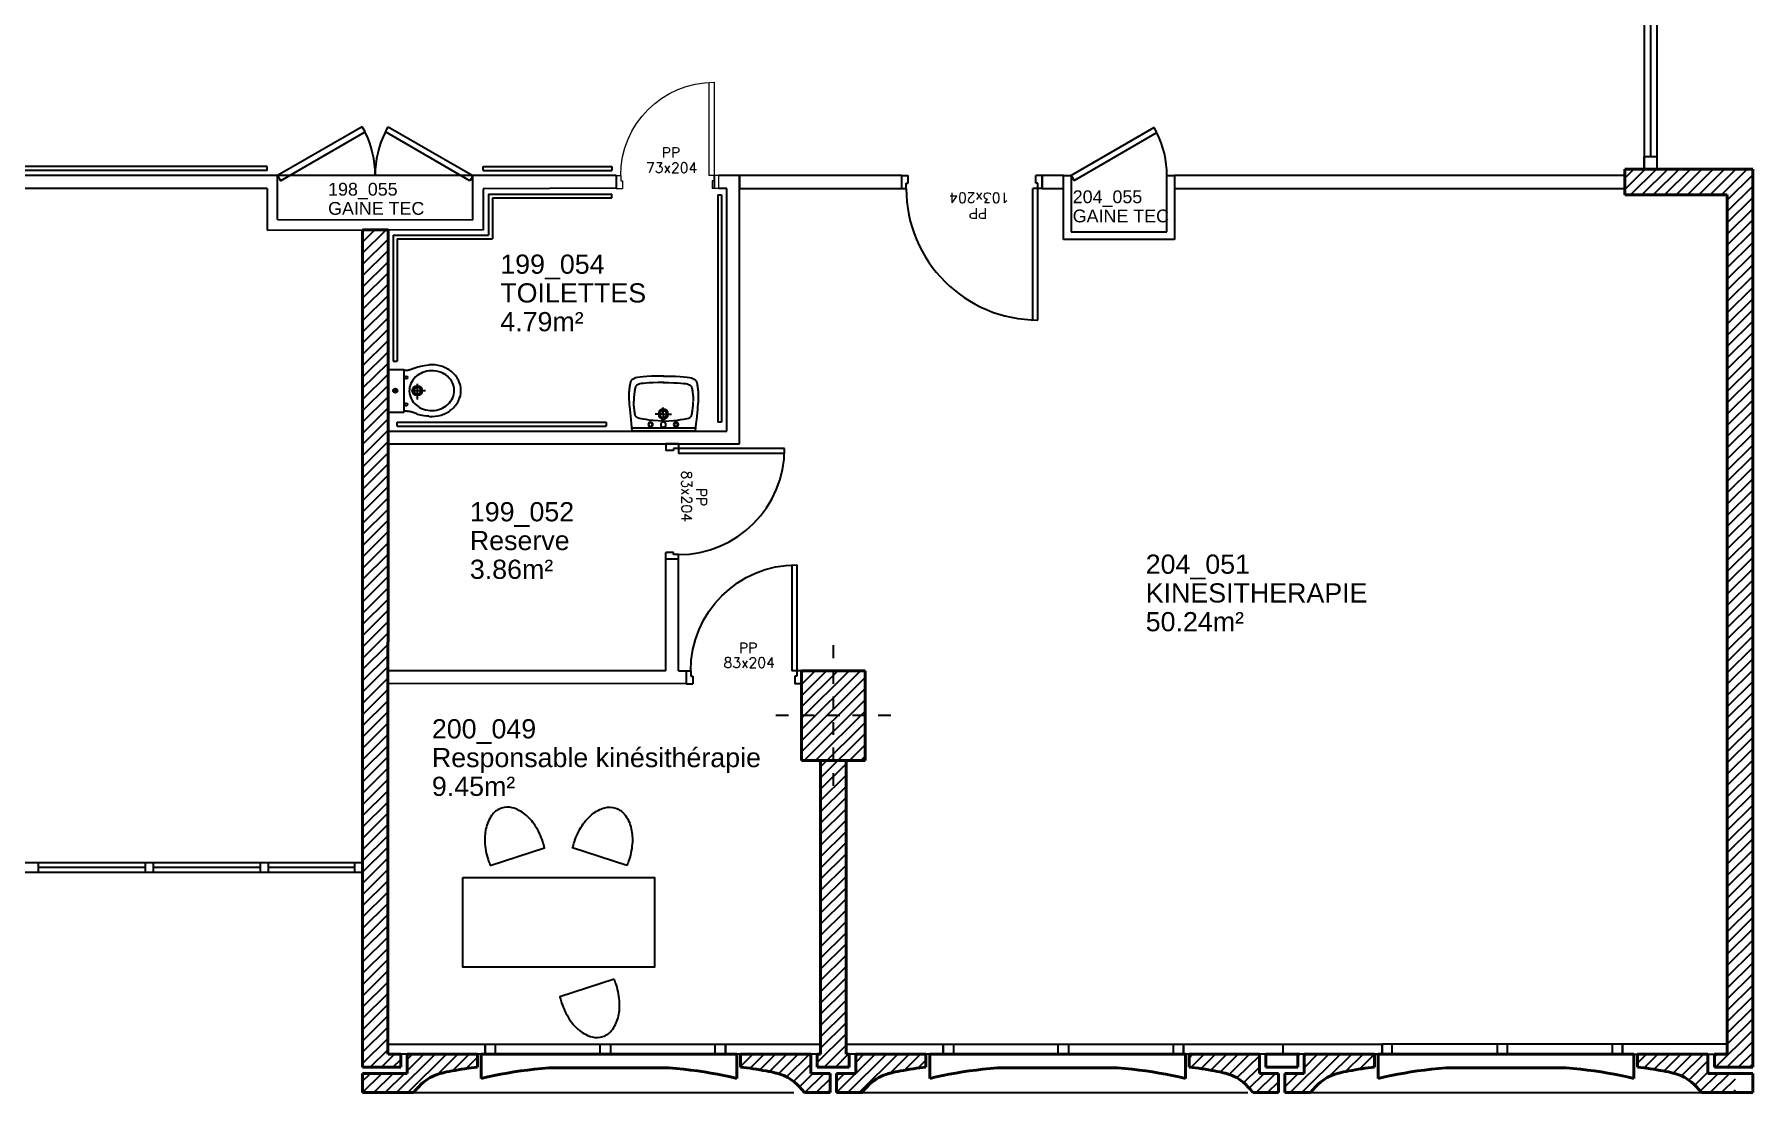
# Model space of a CAD drawing. Header units: metres. Extents: x -8 to 211, y -5 to 120.
# Drawn here: x 195.24 to 208.68, y 47.6 to 55.88 of the extents above; entities that cross this region are included whole.
import ezdxf
from ezdxf.enums import TextEntityAlignment as Align

# ---------------------------------------------------------------- set-up
doc = ezdxf.new("R2010")
doc.units = ezdxf.units.M
doc.header["$LTSCALE"] = 0.8
doc.header["$MEASUREMENT"] = 0
doc.linetypes.add('CACHÉ', pattern=[0.25, 0.125, -0.125])
doc.linetypes.add('CONTINU', pattern=[0])
doc.layers.get('0').update_dxf_attribs({"linetype": 'CONTINUOUS'})
for name, color, linetype in [('001axes', 7, 'CONTINUOUS'), ('99 Légende', 7, 'CONTINUOUS'), ('A-EQTE-SANITAIRE', 5, 'CONTINUOUS'), ('A_AGENC', 204, 'CONTINUOUS'), ('A_CHASS', 4, 'CONTINUOUS'), ('A_EQMP', 142, 'CONTINUOUS'), ('A_Etiqu_Gaine', 7, 'CONTINUOUS'), ('A_Etiqu_Gaine_ancien', 7, 'CONTINUOUS'), ('A_Etiqu_Gaine_code', 7, 'CONTINUOUS'), ('A_Etiqu_Local', 7, 'CONTINUOUS'), ('A_HACH_STRUC', 7, 'CONTINUOUS'), ('A_MURS_CLOI', 7, 'CONTINUOUS'), ('ARchi-isolation', 40, 'CONTINUOUS'), ('EQuipement-main courante', 181, 'CONTINUOUS'), ('VPMOB', 8, 'CONTINU')]:
    doc.layers.add(name, color=color, linetype=linetype)
for name, color, linetype, lineweight in [('A_MURS_STRU', 7, 'CONTINUOUS', 40), ('A_PORTE', 7, 'CONTINU', 0), ('A_SANI', 5, 'CONTINU', 0)]:
    doc.layers.add(name, color=color, linetype=linetype, lineweight=lineweight)
doc.styles.add('Attribut', font='arial.ttf')
doc.styles.add('ROMANS8', font='romans8', dxfattribs={"height": 10})
pattern_1 = [(44.7696, (201.24117, 47.799665), (-0.0440161, 0.04437154), [])]

# ---------------------------------------------------------------- blocks, each defined once
blk = doc.blocks.new('VPBUR')
at = {"layer": 'VPMOB', "color": 142}
blk.add_lwpolyline([(-0.35, -1.5), (-0.35, 0), (0.35, 0), (0.35, -1.5)], close=True, dxfattribs=at)
for points in [[(-0.445, -0.216), (-0.582, -0.64, -0.023076), (-0.63, -0.626, -0.065152), (-0.758, -0.566, -0.077931), (-0.845, -0.487, -0.107177), (-0.896, -0.388, -0.14408), (-0.894, -0.304, -0.14408), (-0.846, -0.235, -0.107177), (-0.747, -0.185, -0.077931), (-0.63, -0.173, -0.065152), (-0.491, -0.198, -0.023076)], [(0.445, -0.316), (0.582, -0.74, 0.023076), (0.63, -0.726, 0.065152), (0.758, -0.666, 0.077931), (0.845, -0.587, 0.107177), (0.896, -0.488, 0.14408), (0.894, -0.404, 0.14408), (0.846, -0.335, 0.107177), (0.747, -0.285, 0.077931), (0.63, -0.273, 0.065152), (0.491, -0.298, 0.023076)], [(-0.445, -1.284), (-0.582, -0.86, 0.023076), (-0.63, -0.874, 0.065152), (-0.758, -0.934, 0.077931), (-0.845, -1.013, 0.107177), (-0.896, -1.112, 0.14408), (-0.894, -1.196, 0.14408), (-0.846, -1.265, 0.107177), (-0.747, -1.315, 0.077931), (-0.63, -1.327, 0.065152), (-0.491, -1.302, 0.023076)]]:
    blk.add_lwpolyline(points, format="xyb", close=True, dxfattribs=at)
blk = doc.blocks.new('A_Etiqu_Local')
at = {"style": 'Attribut', "flags": 1}
for tag, p in [('CODE_HOPITAL', (-0.446, 1.632)), ('CODE_SITE', (-0.446, 1.407)), ('CODE_BATIMENT', (-0.446, 1.182)), ('CODE_SECTEUR', (-0.446, 0.957)), ('CODE_ETAGE', (-0.446, 0.732)), ('NOM_NORMALISE', (-0.446, -0.843)), ('SECTEUR_ACTIVITE', (-0.446, -1.068)), ('SOUS_SECTEUR_ACTIVITE', (-0.446, -1.293)), ('VOLUME', (-0.446, -1.518)), ('SERVICE', (-0.446, -1.743)), ('CODE_UG', (-0.446, -1.968)), ('CODE_UA', (-0.446, -2.193)), ('CODE_POLE', (-0.446, -2.418)), ('OCCUPANT_EXTERNE', (-0.446, -2.643)), ('DISPONIBILITE', (-0.446, -2.868)), ('ACCES_HANDICAPES', (-0.446, -3.093)), ('NATURE_SOL', (-0.446, -3.318)), ('RISQUE_LABORATOIRE', (-0.446, -3.543)), ('AMIANTE', (-0.446, -3.768))]:
    blk.add_attdef(tag, p, '', height=0.15, dxfattribs=at)
at = {"layer": 'A_Etiqu_Local', "style": 'Attribut'}
for tag, p in [('CODE_PIECE', (-0.446, 0.282)), ('NOM_USAGE', (-0.446, 0.057)), ('SURFACE', (-0.446, -0.168))]:
    blk.add_attdef(tag, p, '', height=0.15, dxfattribs=at)
blk = doc.blocks.new('A_Etiqu_Gaine')
at = {"style": 'Attribut', "flags": 1}
for tag, p in [('CODE_HOPITAL', (-0.432, 0.865)), ('CODE_SITE', (-0.432, 0.715)), ('CODE_BATIMENT', (-0.432, 0.565)), ('CODE_SECTEUR', (-0.432, 0.415)), ('CODE_ETAGE', (-0.432, 0.265)), ('NOM_NORMALISE', (-0.432, -0.335)), ('SECTEUR_ACTIVITE', (-0.432, -0.485)), ('SOUS_SECTEUR_ACTIVITE', (-0.432, -0.635)), ('SURFACE', (-0.432, -0.785)), ('CODE_UG', (-0.432, -0.935)), ('CODE_POLE', (-0.432, -1.085)), ('AMIANTE', (-0.432, -1.235))]:
    blk.add_attdef(tag, p, '', height=0.1, dxfattribs=at)
at = {"layer": 'A_Etiqu_Gaine', "style": 'Attribut'}
blk.add_attdef('NOM_USAGE', (-0.432, -0.185), '', height=0.1, dxfattribs=at)
at = {"layer": 'A_Etiqu_Gaine_ancien', "style": 'Attribut'}
blk.add_attdef('CODE_PIECE_ANCIEN', (-0.432, 0.115), '', height=0.1, dxfattribs=at)
at = {"layer": 'A_Etiqu_Gaine_code', "style": 'Attribut'}
blk.add_attdef('CODE_PIECE', (-0.432, -0.035), '', height=0.1, dxfattribs=at)
blk = doc.blocks.new('BROCA1-G228')
at = {"layer": 'A-EQTE-SANITAIRE', "linetype": 'Continuous'}
for points in [[(35.152222, 17.128738), (35.108263, 17.131705), (35.071031, 17.134634), (35.039914, 17.137544), (35.014302, 17.140455), (34.993583, 17.143386), (34.977148, 17.146356), (34.964384, 17.149384), (34.954681, 17.152488), (34.947428, 17.155689), (34.942015, 17.159006), (34.942015, 17.159006), (34.939814, 17.160717), (34.937891, 17.162489), (34.936214, 17.164348), (34.934752, 17.166321), (34.933476, 17.168435), (34.932355, 17.170717), (34.931358, 17.173193), (34.930455, 17.175891), (34.929616, 17.178837), (34.92881, 17.182058), (34.92881, 17.182058), (34.927219, 17.18937), (34.925665, 17.197724), (34.92417, 17.206957), (34.922762, 17.216903), (34.921464, 17.227398), (34.920302, 17.238277), (34.9193, 17.249375), (34.918485, 17.260529), (34.91788, 17.271572), (34.917511, 17.282341)], [(35.148865, 17.128738), (35.192827, 17.131705), (35.230062, 17.134634), (35.26118, 17.137544), (35.286793, 17.140455), (35.307511, 17.143386), (35.323947, 17.146356), (35.33671, 17.149384), (35.346412, 17.152488), (35.353664, 17.155689), (35.359078, 17.159006), (35.359078, 17.159006), (35.361278, 17.160717), (35.363202, 17.162489), (35.364879, 17.164348), (35.366341, 17.166321), (35.367618, 17.168435), (35.36874, 17.170717), (35.369738, 17.173193), (35.370641, 17.175891), (35.371481, 17.178837), (35.372288, 17.182058), (35.372288, 17.182058), (35.373879, 17.189372), (35.375435, 17.197741), (35.376931, 17.207015), (35.378342, 17.217042), (35.379643, 17.22767), (35.38081, 17.238748), (35.381817, 17.250124), (35.38264, 17.261646), (35.383255, 17.273163), (35.383636, 17.284523)]]:
    blk.add_lwpolyline(points, dxfattribs=at)
blk = doc.blocks.new('BROCA1-G229')
at = {"layer": 'A-EQTE-SANITAIRE', "linetype": 'Continuous'}
for points in [[(35.152222, 17.430771), (35.108263, 17.430378), (35.071031, 17.42951), (35.039914, 17.428205), (35.014302, 17.426499), (34.993583, 17.424432), (34.977148, 17.422041), (34.964384, 17.419364), (34.954681, 17.416439), (34.947428, 17.413304), (34.942015, 17.409998), (34.942015, 17.409998), (34.939814, 17.408286), (34.937891, 17.406515), (34.936214, 17.404656), (34.934752, 17.402683), (34.933476, 17.400569), (34.932355, 17.398288), (34.931358, 17.395811), (34.930455, 17.393114), (34.929616, 17.390168), (34.92881, 17.386947), (34.92881, 17.386947), (34.927219, 17.379635), (34.925665, 17.371281), (34.92417, 17.362048), (34.922762, 17.352101), (34.921464, 17.341605), (34.920302, 17.330725), (34.9193, 17.319626), (34.918485, 17.308472), (34.91788, 17.297428), (34.917511, 17.286659)], [(35.148865, 17.430771), (35.192827, 17.430378), (35.230062, 17.42951), (35.26118, 17.428205), (35.286793, 17.426499), (35.307511, 17.424432), (35.323947, 17.422041), (35.33671, 17.419364), (35.346412, 17.416439), (35.353664, 17.413304), (35.359078, 17.409998), (35.359078, 17.409998), (35.361278, 17.408286), (35.363202, 17.406515), (35.364879, 17.404656), (35.366341, 17.402683), (35.367618, 17.400569), (35.36874, 17.398288), (35.369738, 17.395811), (35.370641, 17.393114), (35.371481, 17.390168), (35.372288, 17.386947), (35.372288, 17.386947), (35.373879, 17.379633), (35.375435, 17.371263), (35.376931, 17.361989), (35.378342, 17.351961), (35.379643, 17.341332), (35.38081, 17.330254), (35.381817, 17.318878), (35.38264, 17.307355), (35.383255, 17.295838), (35.383636, 17.284477)]]:
    blk.add_lwpolyline(points, dxfattribs=at)
blk = doc.blocks.new('BROCA1-G227')
at = {"layer": '99 Légende'}
for name in ['BROCA1-G229', 'BROCA1-G228']:
    blk.add_blockref(name, (0, 0), dxfattribs=at)
blk = doc.blocks.new('BROCA1-G226')
at = {"layer": 'A-EQTE-SANITAIRE', "linetype": 'Continuous'}
for p, q in [((35.151993, 17.183441), (35.151993, 17.234497)), ((34.902359, 17.074799), (35.397675, 17.074799)), ((35.151993, 17.183441), (35.08876, 17.183441)), ((35.151993, 17.183441), (35.21521, 17.183441)), ((35.151993, 17.183441), (35.151993, 17.132385)), ((34.902359, 17.049896), (35.397675, 17.049896))]:
    blk.add_line(p, q, dxfattribs=at)
for points in [[(35.151993, 17.481613), (35.100569, 17.480851), (35.057009, 17.479579), (35.020591, 17.477819), (34.990594, 17.475594), (34.966296, 17.472929), (34.946977, 17.469846), (34.931916, 17.466368), (34.920391, 17.462518), (34.911682, 17.45832), (34.905067, 17.453796), (34.905067, 17.453796), (34.902329, 17.451413), (34.899903, 17.448914), (34.897757, 17.446259), (34.89586, 17.443409), (34.89418, 17.440324), (34.892686, 17.436963), (34.891346, 17.433287), (34.890128, 17.429255), (34.889002, 17.424828), (34.887936, 17.419966), (34.887936, 17.419966), (34.886903, 17.414648), (34.885905, 17.408931), (34.884944, 17.402891), (34.884028, 17.396604), (34.88316, 17.390145), (34.882346, 17.383592), (34.881592, 17.377019), (34.880902, 17.370503), (34.880281, 17.364121), (34.879736, 17.357948), (34.879736, 17.357948), (34.87927, 17.352032), (34.878887, 17.346314), (34.878589, 17.340705), (34.878379, 17.335117), (34.87826, 17.329462), (34.878235, 17.323653), (34.878306, 17.317601), (34.878476, 17.311219), (34.878747, 17.304418), (34.879123, 17.297111), (34.879123, 17.297111), (34.880189, 17.280765), (34.881642, 17.262183), (34.883442, 17.241504), (34.88555, 17.218871), (34.887923, 17.194423), (34.890521, 17.168301), (34.893305, 17.140647), (34.896233, 17.111601), (34.899264, 17.081303), (34.902359, 17.049896)], [(35.148056, 17.481613), (35.199475, 17.480851), (35.243032, 17.479579), (35.279448, 17.477819), (35.309444, 17.475594), (35.33374, 17.472929), (35.353058, 17.469846), (35.36812, 17.466368), (35.379645, 17.462518), (35.388355, 17.45832), (35.394972, 17.453796), (35.394972, 17.453796), (35.397711, 17.451413), (35.400138, 17.448914), (35.402284, 17.446259), (35.404182, 17.443409), (35.405863, 17.440324), (35.407358, 17.436963), (35.408698, 17.433287), (35.409916, 17.429255), (35.411042, 17.424828), (35.412109, 17.419966), (35.412109, 17.419966), (35.413141, 17.414648), (35.414139, 17.408931), (35.415099, 17.402891), (35.416014, 17.396604), (35.416881, 17.390145), (35.417694, 17.383592), (35.418447, 17.377019), (35.419136, 17.370503), (35.419755, 17.364121), (35.4203, 17.357948), (35.4203, 17.357948), (35.420765, 17.352032), (35.421148, 17.346314), (35.421446, 17.340705), (35.421655, 17.335117), (35.421774, 17.329462), (35.421799, 17.323653), (35.421728, 17.317601), (35.421558, 17.311219), (35.421286, 17.304418), (35.42091, 17.297111), (35.42091, 17.297111), (35.419845, 17.280765), (35.418392, 17.262183), (35.416591, 17.241504), (35.414484, 17.218871), (35.412111, 17.194423), (35.409512, 17.168301), (35.406729, 17.140647), (35.403801, 17.111601), (35.400769, 17.081303), (35.397675, 17.049896)]]:
    blk.add_lwpolyline(points, dxfattribs=at)
for centre, radius in [((35.151993, 17.183441), 0.038702), ((35.151993, 17.183441), 0.027388), ((35.05249, 17.101959), 0.018922), ((35.05249, 17.101959), 0.014404), ((35.151993, 17.101959), 0.020417), ((35.25148, 17.101959), 0.018922), ((35.25148, 17.101959), 0.014404)]:
    blk.add_circle(centre, radius, dxfattribs=at)
at = {"layer": 'A-EQTE-SANITAIRE'}
blk.add_blockref('BROCA1-G227', (0, 0), dxfattribs=at)
blk = doc.blocks.new('BROCA1-G137')
at = {"layer": 'A-EQTE-SANITAIRE', "linetype": 'Continuous'}
for p, q in [((26.509068, 5.050511), (26.631138, 5.050511)), ((26.577427, 5.099339), (26.577427, 4.987034))]:
    blk.add_line(p, q, dxfattribs=at)
blk.add_lwpolyline([(26.406528, 5.155491), (26.406528, 5.280003), (26.743443, 5.280003), (26.743443, 5.155491)], close=True, dxfattribs=at)
for points in [[(26.377232, 4.960179), (26.378927, 4.979542), (26.381029, 4.996728), (26.383457, 5.011902), (26.386129, 5.025231), (26.388964, 5.03688), (26.39188, 5.047015), (26.394796, 5.055802), (26.397631, 5.063408), (26.400303, 5.069998), (26.402731, 5.075739), (26.402731, 5.075739), (26.40383, 5.078343), (26.404853, 5.080798), (26.405803, 5.083128), (26.406685, 5.085355), (26.407503, 5.087501), (26.408263, 5.089589), (26.408968, 5.091642), (26.409623, 5.093681), (26.410233, 5.095731), (26.410801, 5.097813), (26.410801, 5.097813), (26.411332, 5.099945), (26.411828, 5.102123), (26.41229, 5.10434), (26.412718, 5.106586), (26.413115, 5.108855), (26.413482, 5.111136), (26.413819, 5.113422), (26.414128, 5.115705), (26.41441, 5.117976), (26.414666, 5.120227), (26.414666, 5.120227), (26.415108, 5.124644), (26.415461, 5.12894), (26.415736, 5.133105), (26.415943, 5.137132), (26.416091, 5.141012), (26.41619, 5.144738), (26.41625, 5.148301), (26.416281, 5.151694), (26.416292, 5.154907), (26.416294, 5.157933)], [(26.777622, 4.960179), (26.774696, 4.979542), (26.771789, 4.996728), (26.768921, 5.011902), (26.766112, 5.025231), (26.763381, 5.03688), (26.760747, 5.047015), (26.758231, 5.055802), (26.755851, 5.063408), (26.753628, 5.069998), (26.751581, 5.075739), (26.751581, 5.075739), (26.750628, 5.078343), (26.749719, 5.080798), (26.748849, 5.083128), (26.748013, 5.085355), (26.747206, 5.087501), (26.746424, 5.089589), (26.745662, 5.091642), (26.744914, 5.093681), (26.744176, 5.095731), (26.743443, 5.097813), (26.743443, 5.097813), (26.742711, 5.099945), (26.741984, 5.102123), (26.741267, 5.10434), (26.740565, 5.106586), (26.739882, 5.108855), (26.739224, 5.111136), (26.738595, 5.113422), (26.738, 5.115705), (26.737444, 5.117976), (26.736932, 5.120227), (26.736932, 5.120227), (26.73605, 5.124642), (26.735344, 5.12892), (26.734793, 5.133039), (26.73438, 5.136976), (26.734084, 5.140707), (26.733885, 5.144211), (26.733765, 5.147464), (26.733703, 5.150444), (26.73368, 5.153127), (26.733677, 5.155491)]]:
    blk.add_lwpolyline(points, dxfattribs=at)
blk.add_lwpolyline([(26.581065, 4.762438, 0.110065), (26.639231, 4.776669, 0.102556), (26.68978, 4.816192, 0.093461), (26.722003, 4.872939, 0.087911), (26.73268, 4.94142, 0.087911), (26.719178, 5.0094, 0.093461), (26.684635, 5.064765, 0.102556), (26.632495, 5.102162, 0.110065), (26.573789, 5.113974, 0.110065), (26.515622, 5.099743, 0.102556), (26.465074, 5.060221, 0.093461), (26.432851, 5.003474, 0.087911), (26.422173, 4.934993, 0.087911), (26.435675, 4.867013, 0.093461), (26.470218, 4.811647, 0.102556), (26.522359, 4.77425, 0.110065)], format="xyb", close=True, dxfattribs=at)
blk.add_lwpolyline([(26.376325, 4.959484, 0.092603), (26.3865, 4.864555, 0.097518), (26.428877, 4.784313, 0.107322), (26.498291, 4.728563, 0.116228), (26.578466, 4.70967, 0.11669), (26.65855, 4.728618, 0.108258), (26.727376, 4.784313, 0.098236), (26.768983, 4.864439, 0.092772), (26.778336, 4.959483, 0.094013)], format="xyb", dxfattribs=at)
for centre, radius in [((26.470005, 5.138402), 0.010462), ((26.577427, 5.223851), 0.01664), ((26.577427, 5.223851), 0.016619), ((26.577427, 5.223851), 0.009631), ((26.577427, 5.223851), 0.000007), ((26.679966, 5.138402), 0.010462), ((26.577427, 5.050511), 0.038283), ((26.577427, 5.050511), 0.027569)]:
    blk.add_circle(centre, radius, dxfattribs=at)
blk = doc.blocks.new('P70-bt10')
for p, q in [((0.035, 0.83), (0.035, 0.1)), ((0.075, 0.829), (0.075, 0.1)), ((0, 0.1), (0, 0)), ((0, 0.1), (0.035, 0.1)), ((0, 0), (0.05, 0)), ((0.035, 0.1), (0.075, 0.1)), ((0.035, 0.1), (0.035, 0.06)), ((0.035, 0.06), (0.05, 0.06)), ((0.05, 0.06), (0.05, 0)), ((0.75, 0.06), (0.75, 0)), ((0.765, 0.06), (0.75, 0.06)), ((0.8, 0), (0.75, 0)), ((0.8, 0.1), (0.765, 0.1)), ((0.765, 0.1), (0.765, 0.06)), ((0.8, 0.1), (0.8, 0))]:
    blk.add_line(p, q)
blk.add_arc((0.035, 0.1), 0.73, 0, 90)
at = {"style": 'ROMANS8'}
for tag, p in [('DEF', (0.372, 0.239)), ('DIM', (0.367, 0.122))]:
    blk.add_attdef(tag, text='', height=0.08, dxfattribs=at).set_placement(p, align=Align.CENTER)
blk = doc.blocks.new('P80-bt10')
for p, q in [((0.035, 0.93), (0.035, 0.1)), ((0.075, 0.929), (0.075, 0.1)), ((0, 0.1), (0, 0)), ((0, 0.1), (0.035, 0.1)), ((0, 0), (0.05, 0)), ((0.035, 0.1), (0.075, 0.1)), ((0.035, 0.1), (0.035, 0.06)), ((0.035, 0.06), (0.05, 0.06)), ((0.05, 0.06), (0.05, 0)), ((0.865, 0.06), (0.85, 0.06)), ((0.85, 0.06), (0.85, 0)), ((0.9, 0), (0.85, 0)), ((0.865, 0.1), (0.865, 0.06)), ((0.9, 0.1), (0.865, 0.1)), ((0.9, 0.1), (0.9, 0))]:
    blk.add_line(p, q)
blk.add_arc((0.035, 0.1), 0.83, 0, 90)
at = {"style": 'ROMANS8'}
for tag, p in [('DEF', (0.416, 0.239)), ('DIM', (0.409, 0.124))]:
    blk.add_attdef(tag, text='', height=0.08, dxfattribs=at).set_placement(p, align=Align.CENTER)
blk = doc.blocks.new('P80bt10')
for p, q in [((0.035, 0.93), (0.035, 0.1)), ((0.075, 0.929), (0.075, 0.1)), ((0, 0.1), (0, 0)), ((0, 0.1), (0.035, 0.1)), ((0, 0), (0.05, 0)), ((0.035, 0.1), (0.075, 0.1)), ((0.035, 0.1), (0.035, 0.06)), ((0.035, 0.06), (0.05, 0.06)), ((0.05, 0.06), (0.05, 0)), ((0.865, 0.06), (0.85, 0.06)), ((0.85, 0.06), (0.85, 0)), ((0.9, 0), (0.85, 0)), ((0.865, 0.1), (0.865, 0.06)), ((0.9, 0.1), (0.865, 0.1)), ((0.9, 0.1), (0.9, 0))]:
    blk.add_line(p, q)
blk.add_arc((0.035, 0.1), 0.83, 0, 90)
at = {"style": 'ROMANS8'}
for tag, p in [('DEF', (0.416, 0.239)), ('DIM', (0.409, 0.124))]:
    blk.add_attdef(tag, text='', height=0.08, dxfattribs=at).set_placement(p, align=Align.CENTER)
blk = doc.blocks.new('BATI-10')
for p, q in [((0, 0.1), (0, 0)), ((0, 0.1), (0.035, 0.1)), ((0, 0), (0.05, 0)), ((0.035, 0.1), (0.035, 0.06)), ((0.035, 0.06), (0.05, 0.06)), ((0.05, 0.06), (0.05, 0))]:
    blk.add_line(p, q)
blk = doc.blocks.new('P100-bt10')
for p, q in [((0.035, 1.13), (0.035, 0.1)), ((0.075, 1.129), (0.075, 0.1)), ((0.035, 0.1), (0.075, 0.1))]:
    blk.add_line(p, q)
blk.add_arc((0.035, 0.1), 1.03, 0, 90)
blk.add_blockref('BATI-10', (0, 0))
at = {"xscale": -1}
blk.add_blockref('BATI-10', (1.1, 0), dxfattribs=at)
at = {"style": 'ROMANS8'}
for tag, p in [('DEF', (0.502, 0.256)), ('DIM', (0.493, 0.134))]:
    blk.add_attdef(tag, text='', height=0.08, dxfattribs=at).set_placement(p, align=Align.CENTER)

msp = doc.modelspace()

# ---------------------------------------------------------------- hatches: boundary and pattern name
at = {"layer": 'A_HACH_STRUC'}
h = msp.add_hatch(dxfattribs=at)
h.set_pattern_fill('ANSI31', color=8, scale=0.5, angle=359.7696, style=0)
h.set_pattern_definition([(44.7696, (207.68221, 47.799665), (-0.0440161, 0.04437154), [])])
h.paths.add_polyline_path([(208.683, 54.824), (207.757, 54.824), (207.682, 54.824), (207.682, 54.624), (208.483, 54.624), (208.483, 47.9), (208.383, 47.9), (208.383, 47.8), (208.483, 47.8), (208.683, 47.8)])
h = msp.add_hatch(dxfattribs=at)
h.set_pattern_fill('ANSI31', color=8, scale=0.5, angle=359.7696, style=0)
h.set_pattern_definition(pattern_1)
h.paths.add_polyline_path([(198.008, 54.349), (197.808, 54.349), (197.808, 47.8), (197.883, 47.8), (198.008, 47.8), (198.107, 47.8), (198.107, 47.9), (198.006, 47.9)])
h = msp.add_hatch(dxfattribs=at)
h.set_pattern_fill('ANSI31', color=8, scale=0.5, angle=359.7696, style=0)
h.set_pattern_definition(pattern_1)
h.paths.add_polyline_path([(201.741, 50.899), (201.241, 50.899), (201.241, 50.199), (201.741, 50.199)])
h.paths.add_polyline_path([(201.591, 50.199), (201.391, 50.199), (201.391, 47.9), (201.366, 47.9), (201.366, 47.8), (201.616, 47.8), (201.616, 47.9), (201.591, 47.9), (201.591, 47.98)])
h = msp.add_hatch(dxfattribs=at)
h.set_pattern_fill('ANSI31', color=8, scale=0.5, angle=359.7696, style=0)
h.set_pattern_definition([(44.7696, (197.807586, 47.59966), (-0.0440161, 0.0443715), [])])
h.paths.add_polyline_path([(198.708, 47.9), (198.157, 47.9), (198.157, 47.75), (197.808, 47.75), (197.808, 47.6), (198.208, 47.6), (198.228, 47.625), (198.248, 47.646), (198.267, 47.665), (198.286, 47.681), (198.304, 47.695), (198.321, 47.707), (198.338, 47.717), (198.355, 47.726), (198.371, 47.733), (198.386, 47.739), (198.393, 47.742), (198.401, 47.744), (198.408, 47.747), (198.416, 47.749), (198.424, 47.751), (198.431, 47.753), (198.44, 47.755), (198.448, 47.757), (198.457, 47.76), (198.466, 47.762), (198.487, 47.766), (198.509, 47.77), (198.532, 47.774), (198.557, 47.778), (198.582, 47.783), (198.608, 47.787), (198.634, 47.79), (198.659, 47.794), (198.684, 47.797), (198.708, 47.8)])
h.paths.add_polyline_path([(201.316, 47.9), (200.766, 47.9), (200.766, 47.8), (200.79, 47.797), (200.814, 47.794), (200.84, 47.79), (200.865, 47.787), (200.891, 47.783), (200.917, 47.778), (200.941, 47.774), (200.965, 47.77), (200.987, 47.766), (201.007, 47.762), (201.017, 47.76), (201.026, 47.757), (201.034, 47.755), (201.042, 47.753), (201.05, 47.751), (201.058, 47.749), (201.065, 47.747), (201.073, 47.744), (201.08, 47.742), (201.088, 47.739), (201.103, 47.733), (201.119, 47.726), (201.135, 47.717), (201.152, 47.707), (201.17, 47.695), (201.188, 47.681), (201.207, 47.665), (201.226, 47.646), (201.246, 47.625), (201.266, 47.6), (201.466, 47.6), (201.466, 47.75), (201.316, 47.75)])
h = msp.add_hatch(dxfattribs=at)
h.set_pattern_fill('ANSI31', color=8, scale=0.5, angle=359.7696, style=0)
h.set_pattern_definition([(44.7696, (201.516006, 47.59966), (-0.0440161, 0.04437154), [])])
h.paths.add_polyline_path([(202.216, 47.9), (201.666, 47.9), (201.666, 47.75), (201.516, 47.75), (201.516, 47.6), (201.716, 47.6), (201.736, 47.625), (201.756, 47.646), (201.775, 47.665), (201.794, 47.681), (201.812, 47.695), (201.83, 47.707), (201.847, 47.717), (201.863, 47.726), (201.879, 47.733), (201.894, 47.739), (201.902, 47.742), (201.909, 47.744), (201.917, 47.747), (201.924, 47.749), (201.932, 47.751), (201.94, 47.753), (201.948, 47.755), (201.956, 47.757), (201.965, 47.76), (201.975, 47.762), (201.995, 47.766), (202.017, 47.77), (202.041, 47.774), (202.065, 47.778), (202.091, 47.783), (202.117, 47.787), (202.142, 47.79), (202.168, 47.794), (202.192, 47.797), (202.216, 47.8)])
h.paths.add_polyline_path([(204.824, 47.9), (204.274, 47.9), (204.274, 47.8), (204.298, 47.797), (204.322, 47.794), (204.348, 47.79), (204.374, 47.787), (204.399, 47.783), (204.425, 47.778), (204.449, 47.774), (204.473, 47.77), (204.495, 47.766), (204.516, 47.762), (204.525, 47.76), (204.534, 47.757), (204.542, 47.755), (204.55, 47.753), (204.558, 47.751), (204.566, 47.749), (204.574, 47.747), (204.581, 47.744), (204.588, 47.742), (204.596, 47.739), (204.611, 47.733), (204.627, 47.726), (204.644, 47.717), (204.661, 47.707), (204.678, 47.695), (204.696, 47.681), (204.715, 47.665), (204.734, 47.646), (204.754, 47.625), (204.774, 47.6), (204.974, 47.6), (204.974, 47.75), (204.824, 47.75)])
h.paths.add_polyline_path([(205.701, 47.797), (205.724, 47.8), (205.724, 47.9), (205.174, 47.9), (205.174, 47.75), (205.024, 47.75), (205.024, 47.6), (205.224, 47.6), (205.245, 47.625), (205.264, 47.646), (205.283, 47.665), (205.302, 47.681), (205.32, 47.695), (205.338, 47.707), (205.355, 47.717), (205.371, 47.726), (205.387, 47.733), (205.403, 47.739), (205.41, 47.742), (205.417, 47.744), (205.425, 47.747), (205.432, 47.749), (205.44, 47.751), (205.448, 47.753), (205.456, 47.755), (205.465, 47.757), (205.474, 47.76), (205.483, 47.762), (205.503, 47.766), (205.525, 47.77), (205.549, 47.774), (205.574, 47.778), (205.599, 47.783), (205.625, 47.787), (205.651, 47.79), (205.676, 47.794)])
h.paths.add_polyline_path([(208.333, 47.9), (207.783, 47.9), (207.783, 47.8), (207.806, 47.797), (207.831, 47.794), (207.856, 47.79), (207.882, 47.787), (207.908, 47.783), (207.933, 47.778), (207.958, 47.774), (207.981, 47.77), (208.004, 47.766), (208.024, 47.762), (208.033, 47.76), (208.042, 47.757), (208.051, 47.755), (208.059, 47.753), (208.067, 47.751), (208.074, 47.749), (208.082, 47.747), (208.089, 47.744), (208.097, 47.742), (208.104, 47.739), (208.12, 47.733), (208.136, 47.726), (208.152, 47.717), (208.169, 47.707), (208.187, 47.695), (208.205, 47.681), (208.223, 47.665), (208.243, 47.646), (208.262, 47.625), (208.283, 47.6), (208.548, 47.6), (208.548, 47.75), (208.333, 47.75)])

# ---------------------------------------------------------------- linework, layer by layer
at = {"color": 8}
msp.add_line((204.161, 54.774), (204.161, 54.674), dxfattribs=at)
for points in [[(200.758, 54.674), (202.026, 54.674), (202.026, 54.774), (200.758, 54.774)], [(203.126, 54.674), (203.291, 54.674), (203.291, 54.774), (203.126, 54.774)], [(204.161, 54.674), (207.682, 54.674), (207.682, 54.774), (204.161, 54.774)]]:
    msp.add_lwpolyline(points, close=True, dxfattribs=at)
at = {"layer": '001axes', "color": 8, "linetype": 'CACHÉ'}
for p, q in [((201.491, 51.099), (201.491, 49.999)), ((201.941, 50.549), (201.041, 50.549))]:
    msp.add_line(p, q, dxfattribs=at)
at = {"layer": 'A_AGENC', "color": 8, "linetype": 'Continuous'}
for p, q in [((197.805, 55.156), (197.143, 54.774)), ((197.166, 54.734), (197.828, 55.117)), ((197.828, 55.117), (197.805, 55.156)), ((197.987, 55.117), (198.01, 55.156)), ((198.649, 54.734), (197.987, 55.117)), ((198.01, 55.156), (198.672, 54.774)), ((204.001, 55.149), (203.351, 54.774)), ((203.374, 54.735), (204.023, 55.11)), ((204.023, 55.11), (204.001, 55.149)), ((198.672, 54.774), (197.143, 54.774)), ((197.143, 54.774), (197.166, 54.734)), ((198.672, 54.774), (198.649, 54.734)), ((203.351, 54.774), (203.374, 54.735))]:
    msp.add_line(p, q, dxfattribs=at)
for centre, radius, start, end in [((197.143, 54.774), 0.765, 0, 26.5663), ((198.672, 54.774), 0.765, 153.4337, 180), ((203.351, 54.774), 0.75, 0, 26.5663)]:
    msp.add_arc(centre, radius, start, end, dxfattribs=at)
at = {"layer": 'A_CHASS', "color": 8}
for p, q in [((207.833, 56.474), (207.833, 54.824)), ((207.883, 56.474), (207.883, 54.924)), ((207.933, 56.574), (207.933, 54.824)), ((207.833, 54.824), (207.833, 54.924)), ((207.833, 54.924), (207.933, 54.924)), ((207.933, 54.824), (207.833, 54.824)), ((187.191, 49.399), (197.808, 49.399)), ((195.271, 49.399), (195.271, 49.324)), ((196.111, 49.362), (195.271, 49.362)), ((196.111, 49.324), (196.111, 49.399)), ((196.171, 49.399), (196.171, 49.324)), ((197.011, 49.362), (196.171, 49.362)), ((197.011, 49.324), (197.011, 49.399)), ((197.071, 49.399), (197.071, 49.324)), ((197.747, 49.362), (197.071, 49.362)), ((197.747, 49.324), (197.747, 49.399)), ((197.808, 49.399), (197.808, 49.324)), ((187.191, 49.324), (197.808, 49.324)), ((198.767, 47.9), (198.767, 47.98)), ((198.767, 47.98), (200.647, 47.98)), ((200.647, 47.9), (198.767, 47.9)), ((198.847, 47.98), (198.847, 47.9)), ((199.667, 47.9), (199.667, 47.98)), ((199.747, 47.98), (199.747, 47.9)), ((200.567, 47.9), (200.567, 47.98)), ((200.647, 47.98), (200.647, 47.9)), ((202.351, 47.9), (202.351, 47.98)), ((202.351, 47.98), (204.231, 47.98)), ((204.231, 47.9), (202.351, 47.9)), ((202.431, 47.98), (202.431, 47.9)), ((203.251, 47.9), (203.251, 47.98)), ((203.331, 47.98), (203.331, 47.9)), ((204.151, 47.9), (204.151, 47.98)), ((204.231, 47.98), (204.231, 47.9)), ((205.724, 47.9), (207.783, 47.9)), ((207.664, 47.98), (205.784, 47.98)), ((205.784, 47.98), (205.784, 47.9)), ((205.864, 47.9), (205.864, 47.98)), ((206.684, 47.98), (206.684, 47.9)), ((206.764, 47.9), (206.764, 47.98)), ((207.584, 47.98), (207.584, 47.9)), ((207.664, 47.9), (207.664, 47.98)), ((198.208, 47.6), (201.183, 47.6)), ((201.633, 47.6), (204.733, 47.6)), ((205.183, 47.6), (208.283, 47.6))]:
    msp.add_line(p, q, dxfattribs=at)
at = {"layer": 'A_MURS_CLOI', "color": 8, "linetype": 'Continuous'}
for p, q in [((197.143, 54.774), (194.431, 54.774)), ((197.143, 54.43), (197.143, 54.774)), ((199.793, 54.774), (198.672, 54.774)), ((198.672, 54.427), (198.672, 54.774)), ((199.793, 54.775), (199.793, 54.675)), ((200.558, 54.774), (200.558, 54.674)), ((200.758, 54.774), (200.593, 54.774)), ((200.758, 52.674), (200.758, 54.774)), ((203.291, 54.274), (203.291, 54.774)), ((203.291, 54.774), (203.351, 54.774)), ((203.351, 54.774), (203.351, 54.334)), ((204.101, 54.334), (204.101, 54.774)), ((204.101, 54.774), (204.161, 54.774)), ((204.161, 54.774), (204.161, 54.274)), ((197.063, 54.673), (194.431, 54.674)), ((197.063, 54.673), (197.063, 54.347)), ((199.793, 54.675), (198.752, 54.671)), ((198.752, 54.671), (198.752, 54.347)), ((200.658, 54.674), (200.593, 54.674)), ((200.658, 52.774), (200.658, 54.674)), ((197.063, 54.347), (197.808, 54.349)), ((197.143, 54.43), (198.672, 54.427)), ((198.752, 54.347), (198.008, 54.349)), ((203.351, 54.334), (204.101, 54.334)), ((204.161, 54.274), (203.291, 54.274)), ((198.008, 52.774), (200.658, 52.774)), ((198.008, 52.674), (200.758, 52.674)), ((200.18, 50.9), (200.18, 51.774)), ((200.281, 51.774), (200.18, 51.774)), ((200.28, 50.9), (200.28, 51.774)), ((200.18, 50.9), (198.008, 50.9)), ((200.341, 50.899), (200.341, 50.799)), ((200.341, 50.799), (198.008, 50.8))]:
    msp.add_line(p, q, dxfattribs=at)
at = {"layer": 'A_MURS_CLOI', "color": 8}
msp.add_line((200.28, 50.9), (200.341, 50.899), dxfattribs=at)
at = {"layer": 'A_MURS_STRU', "color": 8, "linetype": 'Continuous'}
for p, q in [((207.682, 54.824), (207.682, 54.624)), ((207.682, 54.824), (208.683, 54.824)), ((208.683, 54.824), (208.683, 47.8)), ((207.682, 54.624), (208.483, 54.624)), ((208.483, 54.624), (208.483, 47.9)), ((197.808, 54.349), (197.808, 47.8)), ((198.008, 54.349), (198.006, 47.9)), ((201.241, 50.199), (201.241, 50.899)), ((201.241, 50.899), (201.741, 50.899)), ((201.741, 50.899), (201.741, 50.199)), ((201.741, 50.199), (201.241, 50.199)), ((201.391, 50.199), (201.391, 47.9)), ((201.591, 50.199), (201.591, 47.9)), ((198.008, 47.9), (198.107, 47.9)), ((198.107, 47.8), (198.107, 47.9)), ((198.708, 47.9), (198.157, 47.9)), ((198.157, 47.75), (198.157, 47.9)), ((198.708, 47.8), (198.708, 47.9)), ((198.737, 47.71), (198.737, 47.9)), ((198.737, 47.9), (200.737, 47.9)), ((200.737, 47.9), (200.737, 47.71)), ((200.766, 47.8), (200.766, 47.9)), ((200.766, 47.9), (201.316, 47.9)), ((201.316, 47.75), (201.316, 47.9)), ((201.366, 47.9), (201.366, 47.8)), ((201.391, 47.9), (201.366, 47.9)), ((201.591, 47.9), (201.616, 47.9)), ((201.616, 47.9), (201.616, 47.8)), ((202.216, 47.9), (201.666, 47.9)), ((201.666, 47.75), (201.666, 47.9)), ((202.216, 47.8), (202.216, 47.9)), ((202.245, 47.71), (202.245, 47.9)), ((202.245, 47.9), (204.245, 47.9)), ((204.245, 47.9), (204.245, 47.71)), ((204.274, 47.8), (204.274, 47.9)), ((204.274, 47.9), (204.824, 47.9)), ((204.824, 47.75), (204.824, 47.9)), ((204.874, 47.9), (204.874, 47.8)), ((205.14, 47.9), (204.874, 47.9)), ((205.124, 47.9), (205.124, 47.8)), ((205.724, 47.9), (205.174, 47.9)), ((205.174, 47.75), (205.174, 47.9)), ((205.724, 47.8), (205.724, 47.9)), ((205.753, 47.71), (205.753, 47.9)), ((205.753, 47.9), (207.753, 47.9)), ((207.753, 47.9), (207.753, 47.71)), ((207.783, 47.9), (208.333, 47.9)), ((207.783, 47.8), (207.783, 47.9)), ((208.333, 47.75), (208.333, 47.9)), ((208.383, 47.8), (208.383, 47.9)), ((208.483, 47.9), (208.383, 47.9)), ((197.808, 47.8), (198.107, 47.8)), ((198.157, 47.75), (197.808, 47.75)), ((197.808, 47.75), (197.808, 47.6)), ((198.321, 47.707), (198.338, 47.717)), ((198.338, 47.717), (198.355, 47.726)), ((198.355, 47.726), (198.371, 47.733)), ((198.371, 47.733), (198.386, 47.739)), ((198.386, 47.739), (198.393, 47.742)), ((198.393, 47.742), (198.401, 47.744)), ((198.401, 47.744), (198.408, 47.747)), ((198.408, 47.747), (198.416, 47.749)), ((198.416, 47.749), (198.424, 47.751)), ((198.424, 47.751), (198.431, 47.753)), ((198.431, 47.753), (198.44, 47.755)), ((198.44, 47.755), (198.448, 47.757)), ((198.448, 47.757), (198.457, 47.76)), ((198.457, 47.76), (198.466, 47.762)), ((198.466, 47.762), (198.487, 47.766)), ((198.487, 47.766), (198.509, 47.77)), ((198.509, 47.77), (198.532, 47.774)), ((198.532, 47.774), (198.557, 47.778)), ((198.557, 47.778), (198.582, 47.783)), ((198.582, 47.783), (198.608, 47.787)), ((198.608, 47.787), (198.634, 47.79)), ((198.634, 47.79), (198.659, 47.794)), ((198.659, 47.794), (198.684, 47.797)), ((198.684, 47.797), (198.708, 47.8)), ((198.737, 47.71), (198.788, 47.722)), ((198.788, 47.722), (198.839, 47.733)), ((198.839, 47.733), (198.89, 47.744)), ((198.89, 47.744), (198.941, 47.753)), ((198.941, 47.753), (198.993, 47.762)), ((198.993, 47.762), (199.046, 47.769)), ((199.046, 47.769), (199.099, 47.776)), ((199.099, 47.776), (199.154, 47.782)), ((199.154, 47.782), (199.21, 47.788)), ((199.21, 47.788), (199.267, 47.793)), ((199.267, 47.793), (200.206, 47.793)), ((200.264, 47.788), (200.206, 47.793)), ((200.32, 47.782), (200.264, 47.788)), ((200.374, 47.776), (200.32, 47.782)), ((200.428, 47.769), (200.374, 47.776)), ((200.48, 47.762), (200.428, 47.769)), ((200.532, 47.753), (200.48, 47.762)), ((200.584, 47.744), (200.532, 47.753)), ((200.635, 47.733), (200.584, 47.744)), ((200.686, 47.722), (200.635, 47.733)), ((200.737, 47.71), (200.686, 47.722)), ((200.79, 47.797), (200.766, 47.8)), ((200.814, 47.794), (200.79, 47.797)), ((200.84, 47.79), (200.814, 47.794)), ((200.865, 47.787), (200.84, 47.79)), ((200.891, 47.783), (200.865, 47.787)), ((200.917, 47.778), (200.891, 47.783)), ((200.941, 47.774), (200.917, 47.778)), ((200.965, 47.77), (200.941, 47.774)), ((200.987, 47.766), (200.965, 47.77)), ((201.007, 47.762), (200.987, 47.766)), ((201.017, 47.76), (201.007, 47.762)), ((201.026, 47.757), (201.017, 47.76)), ((201.034, 47.755), (201.026, 47.757)), ((201.042, 47.753), (201.034, 47.755)), ((201.05, 47.751), (201.042, 47.753)), ((201.058, 47.749), (201.05, 47.751)), ((201.065, 47.747), (201.058, 47.749)), ((201.073, 47.744), (201.065, 47.747)), ((201.08, 47.742), (201.073, 47.744)), ((201.088, 47.739), (201.08, 47.742)), ((201.103, 47.733), (201.088, 47.739)), ((201.119, 47.726), (201.103, 47.733)), ((201.135, 47.717), (201.119, 47.726)), ((201.152, 47.707), (201.135, 47.717)), ((201.316, 47.75), (201.466, 47.75)), ((201.366, 47.8), (201.616, 47.8)), ((201.466, 47.75), (201.466, 47.6)), ((201.666, 47.75), (201.516, 47.75)), ((201.516, 47.75), (201.516, 47.6)), ((201.83, 47.707), (201.847, 47.717)), ((201.847, 47.717), (201.863, 47.726)), ((201.863, 47.726), (201.879, 47.733)), ((201.879, 47.733), (201.894, 47.739)), ((201.894, 47.739), (201.902, 47.742)), ((201.902, 47.742), (201.909, 47.744)), ((201.909, 47.744), (201.917, 47.747)), ((201.917, 47.747), (201.924, 47.749)), ((201.924, 47.749), (201.932, 47.751)), ((201.932, 47.751), (201.94, 47.753)), ((201.94, 47.753), (201.948, 47.755)), ((201.948, 47.755), (201.956, 47.757)), ((201.956, 47.757), (201.965, 47.76)), ((201.965, 47.76), (201.975, 47.762)), ((201.975, 47.762), (201.995, 47.766)), ((201.995, 47.766), (202.017, 47.77)), ((202.017, 47.77), (202.041, 47.774)), ((202.041, 47.774), (202.065, 47.778)), ((202.065, 47.778), (202.091, 47.783)), ((202.091, 47.783), (202.117, 47.787)), ((202.117, 47.787), (202.142, 47.79)), ((202.142, 47.79), (202.168, 47.794)), ((202.168, 47.794), (202.192, 47.797)), ((202.192, 47.797), (202.216, 47.8)), ((202.245, 47.71), (202.296, 47.722)), ((202.296, 47.722), (202.347, 47.733)), ((202.347, 47.733), (202.398, 47.744)), ((202.398, 47.744), (202.45, 47.753)), ((202.45, 47.753), (202.502, 47.762)), ((202.502, 47.762), (202.554, 47.769)), ((202.554, 47.769), (202.608, 47.776)), ((202.608, 47.776), (202.662, 47.782)), ((202.662, 47.782), (202.718, 47.788)), ((202.718, 47.788), (202.776, 47.793)), ((202.776, 47.793), (203.715, 47.793)), ((203.772, 47.788), (203.715, 47.793)), ((203.828, 47.782), (203.772, 47.788)), ((203.883, 47.776), (203.828, 47.782)), ((203.936, 47.769), (203.883, 47.776)), ((203.989, 47.762), (203.936, 47.769)), ((204.04, 47.753), (203.989, 47.762)), ((204.092, 47.744), (204.04, 47.753)), ((204.143, 47.733), (204.092, 47.744)), ((204.194, 47.722), (204.143, 47.733)), ((204.245, 47.71), (204.194, 47.722)), ((204.298, 47.797), (204.274, 47.8)), ((204.322, 47.794), (204.298, 47.797)), ((204.348, 47.79), (204.322, 47.794)), ((204.374, 47.787), (204.348, 47.79)), ((204.399, 47.783), (204.374, 47.787)), ((204.425, 47.778), (204.399, 47.783)), ((204.449, 47.774), (204.425, 47.778)), ((204.473, 47.77), (204.449, 47.774)), ((204.495, 47.766), (204.473, 47.77)), ((204.516, 47.762), (204.495, 47.766)), ((204.525, 47.76), (204.516, 47.762)), ((204.534, 47.757), (204.525, 47.76)), ((204.542, 47.755), (204.534, 47.757)), ((204.55, 47.753), (204.542, 47.755)), ((204.558, 47.751), (204.55, 47.753)), ((204.566, 47.749), (204.558, 47.751)), ((204.574, 47.747), (204.566, 47.749)), ((204.581, 47.744), (204.574, 47.747)), ((204.588, 47.742), (204.581, 47.744)), ((204.596, 47.739), (204.588, 47.742)), ((204.611, 47.733), (204.596, 47.739)), ((204.627, 47.726), (204.611, 47.733)), ((204.644, 47.717), (204.627, 47.726)), ((204.661, 47.707), (204.644, 47.717)), ((204.824, 47.75), (204.974, 47.75)), ((204.874, 47.8), (205.124, 47.8)), ((204.974, 47.75), (204.974, 47.6)), ((205.174, 47.75), (205.024, 47.75)), ((205.024, 47.75), (205.024, 47.6)), ((205.338, 47.707), (205.355, 47.717)), ((205.355, 47.717), (205.371, 47.726)), ((205.371, 47.726), (205.387, 47.733)), ((205.387, 47.733), (205.403, 47.739)), ((205.403, 47.739), (205.41, 47.742)), ((205.41, 47.742), (205.417, 47.744)), ((205.417, 47.744), (205.425, 47.747)), ((205.425, 47.747), (205.432, 47.749)), ((205.432, 47.749), (205.44, 47.751)), ((205.44, 47.751), (205.448, 47.753)), ((205.448, 47.753), (205.456, 47.755)), ((205.456, 47.755), (205.465, 47.757)), ((205.465, 47.757), (205.474, 47.76)), ((205.474, 47.76), (205.483, 47.762)), ((205.483, 47.762), (205.503, 47.766)), ((205.503, 47.766), (205.525, 47.77)), ((205.525, 47.77), (205.549, 47.774)), ((205.549, 47.774), (205.574, 47.778)), ((205.574, 47.778), (205.599, 47.783)), ((205.599, 47.783), (205.625, 47.787)), ((205.625, 47.787), (205.651, 47.79)), ((205.651, 47.79), (205.676, 47.794)), ((205.676, 47.794), (205.701, 47.797)), ((205.701, 47.797), (205.724, 47.8)), ((205.753, 47.71), (205.805, 47.722)), ((205.805, 47.722), (205.856, 47.733)), ((205.856, 47.733), (205.907, 47.744)), ((205.907, 47.744), (205.958, 47.753)), ((205.958, 47.753), (206.01, 47.762)), ((206.01, 47.762), (206.062, 47.769)), ((206.062, 47.769), (206.116, 47.776)), ((206.116, 47.776), (206.171, 47.782)), ((206.171, 47.782), (206.226, 47.788)), ((206.226, 47.788), (206.284, 47.793)), ((206.284, 47.793), (207.223, 47.793)), ((207.28, 47.788), (207.223, 47.793)), ((207.336, 47.782), (207.28, 47.788)), ((207.391, 47.776), (207.336, 47.782)), ((207.444, 47.769), (207.391, 47.776)), ((207.497, 47.762), (207.444, 47.769)), ((207.549, 47.753), (207.497, 47.762)), ((207.6, 47.744), (207.549, 47.753)), ((207.651, 47.733), (207.6, 47.744)), ((207.702, 47.722), (207.651, 47.733)), ((207.753, 47.71), (207.702, 47.722)), ((207.806, 47.797), (207.783, 47.8)), ((207.831, 47.794), (207.806, 47.797)), ((207.856, 47.79), (207.831, 47.794)), ((207.882, 47.787), (207.856, 47.79)), ((207.908, 47.783), (207.882, 47.787)), ((207.933, 47.778), (207.908, 47.783)), ((207.958, 47.774), (207.933, 47.778)), ((207.981, 47.77), (207.958, 47.774)), ((208.004, 47.766), (207.981, 47.77)), ((208.024, 47.762), (208.004, 47.766)), ((208.033, 47.76), (208.024, 47.762)), ((208.042, 47.757), (208.033, 47.76)), ((208.051, 47.755), (208.042, 47.757)), ((208.059, 47.753), (208.051, 47.755)), ((208.067, 47.751), (208.059, 47.753)), ((208.074, 47.749), (208.067, 47.751)), ((208.082, 47.747), (208.074, 47.749)), ((208.089, 47.744), (208.082, 47.747)), ((208.097, 47.742), (208.089, 47.744)), ((208.104, 47.739), (208.097, 47.742)), ((208.12, 47.733), (208.104, 47.739)), ((208.136, 47.726), (208.12, 47.733)), ((208.152, 47.717), (208.136, 47.726)), ((208.169, 47.707), (208.152, 47.717)), ((208.333, 47.75), (208.683, 47.75)), ((208.683, 47.8), (208.383, 47.8)), ((208.683, 47.75), (208.683, 47.6)), ((197.808, 47.6), (198.208, 47.6)), ((198.208, 47.6), (198.228, 47.625)), ((198.228, 47.625), (198.248, 47.646)), ((198.248, 47.646), (198.267, 47.665)), ((198.267, 47.665), (198.286, 47.681)), ((198.286, 47.681), (198.304, 47.695)), ((198.304, 47.695), (198.321, 47.707)), ((201.17, 47.695), (201.152, 47.707)), ((201.188, 47.681), (201.17, 47.695)), ((201.207, 47.665), (201.188, 47.681)), ((201.226, 47.646), (201.207, 47.665)), ((201.246, 47.625), (201.226, 47.646)), ((201.266, 47.6), (201.246, 47.625)), ((201.466, 47.6), (201.266, 47.6)), ((201.516, 47.6), (201.716, 47.6)), ((201.716, 47.6), (201.736, 47.625)), ((201.736, 47.625), (201.756, 47.646)), ((201.756, 47.646), (201.775, 47.665)), ((201.775, 47.665), (201.794, 47.681)), ((201.794, 47.681), (201.812, 47.695)), ((201.812, 47.695), (201.83, 47.707)), ((204.678, 47.695), (204.661, 47.707)), ((204.696, 47.681), (204.678, 47.695)), ((204.715, 47.665), (204.696, 47.681)), ((204.734, 47.646), (204.715, 47.665)), ((204.754, 47.625), (204.734, 47.646)), ((204.774, 47.6), (204.754, 47.625)), ((204.974, 47.6), (204.774, 47.6)), ((205.024, 47.6), (205.224, 47.6)), ((205.224, 47.6), (205.245, 47.625)), ((205.245, 47.625), (205.264, 47.646)), ((205.264, 47.646), (205.283, 47.665)), ((205.283, 47.665), (205.302, 47.681)), ((205.302, 47.681), (205.32, 47.695)), ((205.32, 47.695), (205.338, 47.707)), ((208.187, 47.695), (208.169, 47.707)), ((208.205, 47.681), (208.187, 47.695)), ((208.223, 47.665), (208.205, 47.681)), ((208.243, 47.646), (208.223, 47.665)), ((208.262, 47.625), (208.243, 47.646)), ((208.283, 47.6), (208.262, 47.625)), ((208.683, 47.6), (208.283, 47.6))]:
    msp.add_line(p, q, dxfattribs=at)
at = {"layer": 'A_MURS_STRU', "color": 8}
msp.add_line((197.808, 54.349), (198.008, 54.349), dxfattribs=at)
at = {"layer": 'ARchi-isolation', "color": 8, "linetype": 'Continuous'}
for p, q in [((198.768, 47.9), (198.006, 47.9)), ((198.008, 47.9), (198.008, 47.98)), ((198.008, 47.98), (198.768, 47.98)), ((198.768, 47.98), (198.768, 47.9)), ((200.647, 47.9), (200.647, 47.98)), ((200.647, 47.98), (201.391, 47.98)), ((201.391, 47.9), (200.647, 47.9)), ((201.391, 47.98), (201.391, 47.9)), ((201.591, 47.9), (201.591, 47.98)), ((201.591, 47.98), (202.351, 47.98)), ((202.351, 47.9), (201.591, 47.9)), ((202.351, 47.98), (202.351, 47.9)), ((204.231, 47.9), (204.231, 47.98)), ((204.231, 47.98), (205.784, 47.98)), ((205.784, 47.9), (204.231, 47.9)), ((205.007, 47.98), (205.007, 47.9)), ((205.784, 47.9), (205.784, 47.98)), ((208.483, 47.98), (207.664, 47.98)), ((207.664, 47.98), (207.664, 47.9)), ((207.664, 47.9), (208.483, 47.9)), ((208.483, 47.9), (208.483, 47.98))]:
    msp.add_line(p, q, dxfattribs=at)
at = {"layer": 'EQuipement-main courante', "color": 8}
for p, q in [((197.063, 54.844), (194.481, 54.844)), ((197.063, 54.814), (197.063, 54.844)), ((198.752, 54.844), (199.758, 54.844)), ((198.752, 54.814), (198.752, 54.844)), ((199.758, 54.844), (199.758, 54.814)), ((197.063, 54.814), (194.481, 54.814)), ((198.752, 54.814), (199.758, 54.814)), ((198.794, 54.629), (199.758, 54.629)), ((198.794, 54.629), (198.794, 54.308)), ((198.824, 54.6), (199.758, 54.6)), ((198.824, 54.6), (198.824, 54.278)), ((199.758, 54.6), (199.758, 54.629)), ((200.587, 54.624), (200.587, 52.844)), ((200.587, 54.624), (200.617, 54.624)), ((200.617, 54.624), (200.617, 52.844)), ((198.049, 54.308), (198.794, 54.308)), ((198.049, 54.308), (198.049, 53.321)), ((198.079, 54.278), (198.824, 54.278)), ((198.079, 54.278), (198.079, 53.321)), ((198.049, 53.321), (198.079, 53.321)), ((198.08, 52.844), (199.713, 52.844)), ((198.08, 52.814), (198.08, 52.844)), ((199.713, 52.844), (199.713, 52.814)), ((200.617, 52.844), (200.587, 52.844)), ((198.08, 52.814), (199.713, 52.814))]:
    msp.add_line(p, q, dxfattribs=at)

# ---------------------------------------------------------------- block references
at = {"layer": 'A_EQMP', "color": 8, "linetype": 'Continuous', "rotation": 270}
msp.add_blockref('VPBUR', (200.092, 48.932), dxfattribs=at)
at = {"layer": 'A_Etiqu_Gaine', "color": 8}
for p, values in [((197.971, 54.652), {'CODE_PIECE': '198_055', 'NOM_USAGE': 'GAINE TEC'}), ((203.796, 54.593), {'CODE_PIECE': '204_055', 'NOM_USAGE': 'GAINE TEC'})]:
    msp.add_blockref('A_Etiqu_Gaine', p, dxfattribs=at).add_auto_attribs(values)
at = {"layer": 'A_Etiqu_Local', "color": 8}
ref = msp.add_blockref('A_Etiqu_Local', (199.333, 53.724), dxfattribs=at)
ref.add_attrib('CODE_PIECE', '199_054', (198.886, 54.006), dxfattribs={"height": 0.15, "style": 'Attribut'})
ref.add_attrib('NOM_USAGE', 'TOILETTES', (198.886, 53.781), dxfattribs={"height": 0.15, "style": 'Attribut'})
ref.add_attrib('SURFACE', '4.79m²', (198.886, 53.556), dxfattribs={"height": 0.15, "style": 'Attribut'})
ref = msp.add_blockref('A_Etiqu_Local', (199.094, 51.787), dxfattribs=at)
ref.add_attrib('CODE_PIECE', '199_052', (198.648, 52.069), dxfattribs={"height": 0.15, "style": 'Attribut'})
ref.add_attrib('NOM_USAGE', 'Reserve', (198.648, 51.844), dxfattribs={"height": 0.15, "style": 'Attribut'})
ref.add_attrib('SURFACE', '3.86m²', (198.648, 51.619), dxfattribs={"height": 0.15, "style": 'Attribut'})
ref = msp.add_blockref('A_Etiqu_Local', (204.381, 51.377), dxfattribs=at)
ref.add_attrib('CODE_PIECE', '204_051', (203.935, 51.659), dxfattribs={"height": 0.15, "style": 'Attribut'})
ref.add_attrib('NOM_USAGE', 'KINESITHERAPIE', (203.935, 51.434), dxfattribs={"height": 0.15, "style": 'Attribut'})
ref.add_attrib('SURFACE', '50.24m²', (203.935, 51.209), dxfattribs={"height": 0.15, "style": 'Attribut'})
ref = msp.add_blockref('A_Etiqu_Local', (198.798, 50.089), dxfattribs=at)
ref.add_attrib('CODE_PIECE', '200_049', (198.351, 50.371), dxfattribs={"height": 0.15, "style": 'Attribut'})
ref.add_attrib('NOM_USAGE', 'Responsable kinésithérapie', (198.351, 50.146), dxfattribs={"height": 0.15, "style": 'Attribut'})
ref.add_attrib('SURFACE', '9.45m²', (198.351, 49.921), dxfattribs={"height": 0.15, "style": 'Attribut'})
at = {"layer": 'A_HACH_STRUC', "color": 8}
for name, p, rotation, values in [('P100-bt10', (203.126, 54.774), 180, {'DEF': 'PP', 'DIM': '103x204'}), ('P80bt10', (200.18, 52.674), 270, {'DEF': 'PP', 'DIM': '83x204'})]:
    msp.add_blockref(name, p, dxfattribs=dict(at, rotation=rotation)).add_auto_attribs(values)
ref = msp.add_blockref('P80-bt10', (201.241, 50.799), dxfattribs=dict(at, xscale=-1))
ref.add_attrib('DEF', 'PP', dxfattribs={"layer": '0', "height": 0.08, "style": 'ROMANS8'}).set_placement((200.825, 51.038), align=Align.CENTER)
ref.add_attrib('DIM', '83x204', dxfattribs={"layer": '0', "height": 0.08, "style": 'ROMANS8'}).set_placement((200.833, 50.924), align=Align.CENTER)
at = {"layer": 'A_PORTE', "color": 8}
ref = msp.add_blockref('P70-bt10', (200.593, 54.674), dxfattribs=dict(at, xscale=-1))
ref.add_attrib('DEF', 'PP', dxfattribs={"layer": '0', "height": 0.08, "style": 'ROMANS8'}).set_placement((200.221, 54.914), align=Align.CENTER)
ref.add_attrib('DIM', '73x204', dxfattribs={"layer": '0', "height": 0.08, "style": 'ROMANS8'}).set_placement((200.226, 54.796), align=Align.CENTER)
at = {"layer": 'A_SANI', "color": 8, "rotation": 90}
msp.add_blockref('BROCA1-G137', (203.288, 26.514), dxfattribs=at)
at = {"layer": 'A_SANI', "color": 8, "xscale": -1}
msp.add_blockref('BROCA1-G226', (235.313, 35.724), dxfattribs=at)

doc.saveas('drawing.dxf')
